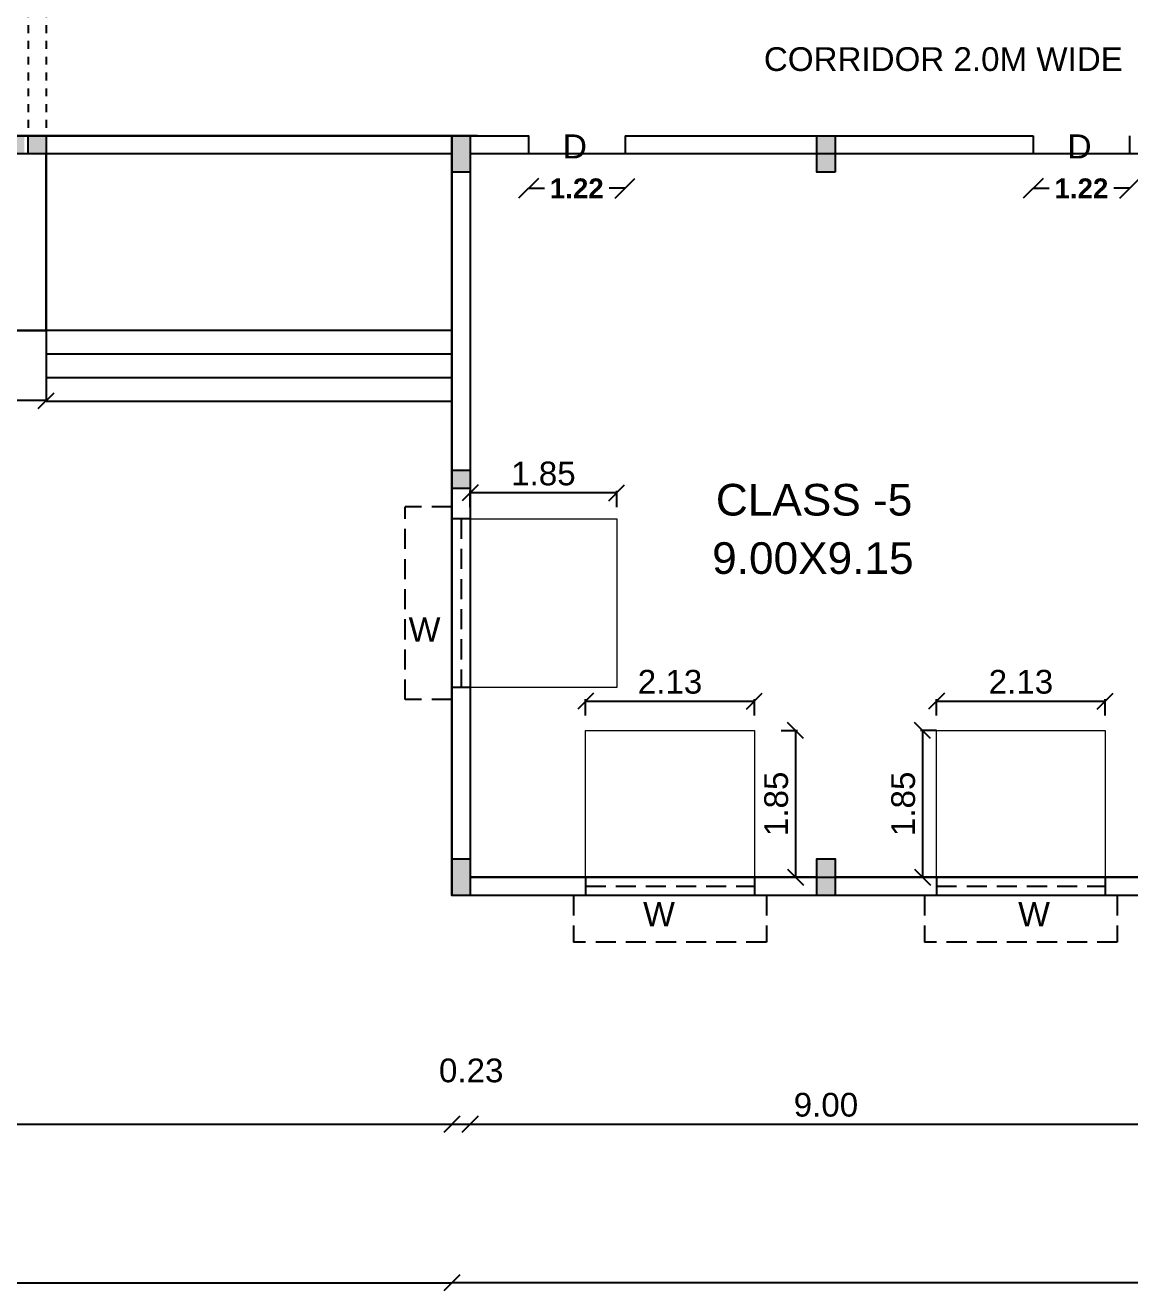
# Model space of a CAD drawing. Header units: metres. Extents: x -7227 to 737, y -45 to 4679.
# Drawn here: x 604.25 to 618.22, y -10.03 to 5.98 of the extents above; entities that cross this region are included whole.
import ezdxf

# ---------------------------------------------------------------- set-up
doc = ezdxf.new("R2010")
doc.units = ezdxf.units.M
doc.header["$LTSCALE"] = 0.2
doc.header["$MEASUREMENT"] = 0
doc.linetypes.add('DASHED2', pattern=[0.375, 0.25, -0.125])
doc.linetypes.add('HIDDEN', pattern=[9.525, 6.35, -3.175])
for name, color, linetype, lineweight in [('BLK_1_DA_RAMP_1', 1, 'Continuous', 0), ('BLK_1_FLR_0_ROOM_5_LIGHT_VENTILATION_1', 7, 'Continuous', 0), ('line', 7, 'Continuous', 25)]:
    doc.layers.add(name, color=color, linetype=linetype, lineweight=lineweight)
for name, color, linetype in [('BLK_1_FLR_0_BLT_UP_AREA', 26, 'Continuous'), ('BLK_1_FLR_0_CARPET_AREA', 10, 'Continuous'), ('BLK_1_FLR_0_EXIT_WIDTH_DOOR', 1, 'Continuous'), ('BLK_1_FLR_0_REGULAR_ROOM_5', 117, 'Continuous')]:
    doc.layers.add(name, color=color, linetype=linetype)
doc.styles.add('ld', font='arial.ttf', dxfattribs={"height": 0.3})
doc.styles.get("Standard").update_dxf_attribs({"font": 'arial.ttf', "height": 0.3})
doc.styles.add('style 1', font='arialbd.ttf', dxfattribs={"height": 0.25})
doc.styles.add('style2', font='arial.ttf', dxfattribs={"height": 60})
doc.dimstyles.new('11', dxfattribs={"dimtxt": 0.25, "dimasz": 0.25, "dimexe": 0.18, "dimexo": 0.0625, "dimgap": 0.09, "dimtad": 0, "dimzin": 0, "dimdsep": 46, "dimtxsty": 'style 1', "dimblk": 'OBLIQUE', "dimcen": 0, "dimse1": 1, "dimse2": 1, "dimadec": 0, "dimazin": 0, "dimtfac": 1, "dimtdec": 4, "dimtofl": 0, "dimtmove": 0, "dimatfit": 3, "dimfxl": 0, "dimtolj": 1, "dimtzin": 0, "dimarcsym": 0})
doc.dimstyles.new('DCR', dxfattribs={"dimtxt": 0.3, "dimasz": 0.2, "dimexe": 0.025, "dimexo": 0, "dimgap": 0.09, "dimtad": 1, "dimzin": 0, "dimdsep": 46, "dimtxsty": 'Standard', "dimblk": 'OBLIQUE', "dimcen": 0.09, "dimadec": 0, "dimazin": 0, "dimtfac": 1, "dimtofl": 0, "dimtmove": 0, "dimatfit": 3, "dimfxl": 0, "dimtolj": 1, "dimtzin": 0, "dimarcsym": 0})

# ---------------------------------------------------------------- blocks, each defined once
blk = doc.blocks.new('_OBLIQUE')
at = {"layer": 'line', "color": 0, "linetype": 'ByBlock', "lineweight": -2}
blk.add_line((-0.5, -0.5), (0.5, 0.5), dxfattribs=at)
blk = doc.blocks.new('*D120')
at = {"color": 0, "lineweight": -2}
blk.add_line((628.336, -9.926), (609.646, -9.926), dxfattribs=at)
at = {"layer": 'Defpoints', "color": 0}
for p in [(609.646, -5.027), (628.336, -5.027), (609.646, -9.926)]:
    blk.add_point(p, dxfattribs=at)
at = {"color": 0, "lineweight": -2, "xscale": 0.2, "yscale": 0.2, "zscale": 0.2, "rotation": 180}
blk.add_blockref('_OBLIQUE', (609.646, -9.926), dxfattribs=at)
at = {"color": 0, "lineweight": -2, "xscale": 0.2, "yscale": 0.2, "zscale": 0.2}
blk.add_blockref('_OBLIQUE', (628.336, -9.926), dxfattribs=at)
at = {"color": 0, "insert": (618.991, -9.683), "char_height": 0.3, "attachment_point": 5}
blk.add_mtext('\\A1;18.69', dxfattribs=at)
blk = doc.blocks.new('*D121')
at = {"color": 0, "lineweight": -2}
blk.add_line((594.946, -9.926), (609.646, -9.926), dxfattribs=at)
at = {"layer": 'Defpoints', "color": 0}
for p in [(594.946, -5.027), (609.646, -5.027), (609.646, -9.926)]:
    blk.add_point(p, dxfattribs=at)
at = {"color": 0, "lineweight": -2, "xscale": 0.2, "yscale": 0.2, "zscale": 0.2, "rotation": 180}
blk.add_blockref('_OBLIQUE', (594.946, -9.926), dxfattribs=at)
at = {"color": 0, "lineweight": -2, "xscale": 0.2, "yscale": 0.2, "zscale": 0.2}
blk.add_blockref('_OBLIQUE', (609.646, -9.926), dxfattribs=at)
at = {"color": 0, "insert": (602.296, -9.683), "char_height": 0.3, "attachment_point": 5}
blk.add_mtext('\\A1;14.70', dxfattribs=at)
blk = doc.blocks.new('*D145')
at = {"color": 0, "lineweight": -2}
blk.add_line((594.946, -7.921), (609.646, -7.921), dxfattribs=at)
at = {"layer": 'Defpoints', "color": 0}
for p in [(594.946, -5.027), (609.646, -5.027), (609.646, -7.921)]:
    blk.add_point(p, dxfattribs=at)
at = {"color": 0, "lineweight": -2, "xscale": 0.2, "yscale": 0.2, "zscale": 0.2, "rotation": 180}
blk.add_blockref('_OBLIQUE', (594.946, -7.921), dxfattribs=at)
at = {"color": 0, "lineweight": -2, "xscale": 0.2, "yscale": 0.2, "zscale": 0.2}
blk.add_blockref('_OBLIQUE', (609.646, -7.921), dxfattribs=at)
at = {"color": 0, "insert": (602.296, -7.677), "char_height": 0.3, "attachment_point": 5}
blk.add_mtext('\\A1;14.70', dxfattribs=at)
blk = doc.blocks.new('*D146')
at = {"color": 0, "lineweight": -2}
blk.add_line((609.876, -7.921), (618.876, -7.921), dxfattribs=at)
at = {"layer": 'Defpoints', "color": 0}
for p in [(609.876, -4.797), (618.876, -4.797), (618.876, -7.921)]:
    blk.add_point(p, dxfattribs=at)
at = {"color": 0, "lineweight": -2, "xscale": 0.2, "yscale": 0.2, "zscale": 0.2, "rotation": 180}
blk.add_blockref('_OBLIQUE', (609.876, -7.921), dxfattribs=at)
at = {"color": 0, "lineweight": -2, "xscale": 0.2, "yscale": 0.2, "zscale": 0.2}
blk.add_blockref('_OBLIQUE', (618.876, -7.921), dxfattribs=at)
at = {"color": 0, "insert": (614.376, -7.677), "char_height": 0.3, "attachment_point": 5}
blk.add_mtext('\\A1;9.00', dxfattribs=at)
blk = doc.blocks.new('*D153')
at = {"color": 0, "lineweight": -2}
blk.add_line((609.646, -7.921), (609.876, -7.921), dxfattribs=at)
at = {"layer": 'Defpoints', "color": 0}
for p in [(609.646, -4.797), (609.876, -4.797), (609.876, -7.921)]:
    blk.add_point(p, dxfattribs=at)
at = {"color": 0, "lineweight": -2, "xscale": 0.2, "yscale": 0.2, "zscale": 0.2, "rotation": 180}
blk.add_blockref('_OBLIQUE', (609.646, -7.921), dxfattribs=at)
at = {"color": 0, "lineweight": -2, "xscale": 0.2, "yscale": 0.2, "zscale": 0.2}
blk.add_blockref('_OBLIQUE', (609.876, -7.921), dxfattribs=at)
at = {"color": 0, "insert": (609.89, -7.243), "char_height": 0.3, "attachment_point": 5}
blk.add_mtext('\\A1;0.23', dxfattribs=at)
blk = doc.blocks.new('*D182')
at = {"color": 0, "lineweight": -2}
blk.add_line((604.515, 1.229), (596.915, 1.229), dxfattribs=at)
at = {"layer": 'Defpoints', "color": 0}
for p in [(596.915, 2.118), (604.515, 2.118), (596.915, 1.229)]:
    blk.add_point(p, dxfattribs=at)
at = {"color": 0, "lineweight": -2, "xscale": 0.2, "yscale": 0.2, "zscale": 0.2, "rotation": 180}
blk.add_blockref('_OBLIQUE', (596.915, 1.229), dxfattribs=at)
at = {"color": 0, "lineweight": -2, "xscale": 0.2, "yscale": 0.2, "zscale": 0.2}
blk.add_blockref('_OBLIQUE', (604.515, 1.229), dxfattribs=at)
at = {"color": 0, "insert": (600.715, 1.472), "char_height": 0.3, "attachment_point": 5}
blk.add_mtext('\\A1;7.60', dxfattribs=at)
blk = doc.blocks.new('*D292')
at = {"color": 0, "linetype": 'HIDDEN', "lineweight": -2}
for p, q in [((611.337, -2.752), (611.337, -2.547)), ((613.471, -2.752), (613.471, -2.547))]:
    blk.add_line(p, q, dxfattribs=at)
at = {"color": 0, "lineweight": -2}
blk.add_line((611.337, -2.572), (613.471, -2.572), dxfattribs=at)
at = {"layer": 'Defpoints', "color": 0}
for p in [(613.471, -2.572), (611.337, -2.943), (613.471, -2.943)]:
    blk.add_point(p, dxfattribs=at)
at = {"color": 0, "lineweight": -2, "xscale": 0.2, "yscale": 0.2, "zscale": 0.2, "rotation": 180}
blk.add_blockref('_OBLIQUE', (611.337, -2.572), dxfattribs=at)
at = {"color": 0, "lineweight": -2, "xscale": 0.2, "yscale": 0.2, "zscale": 0.2}
blk.add_blockref('_OBLIQUE', (613.471, -2.572), dxfattribs=at)
at = {"color": 0, "insert": (612.404, -2.328), "char_height": 0.3, "attachment_point": 5}
blk.add_mtext('\\A1;2.13', dxfattribs=at)
blk = doc.blocks.new('*D293')
at = {"color": 0, "linetype": 'HIDDEN', "lineweight": -2}
for p, q in [((613.811, -2.943), (614.016, -2.943)), ((613.811, -4.797), (614.016, -4.797))]:
    blk.add_line(p, q, dxfattribs=at)
at = {"color": 0, "lineweight": -2}
blk.add_line((613.991, -2.943), (613.991, -4.797), dxfattribs=at)
at = {"layer": 'Defpoints', "color": 0}
for p in [(611.337, -2.943), (611.337, -4.797), (613.991, -4.797)]:
    blk.add_point(p, dxfattribs=at)
at = {"color": 0, "lineweight": -2, "xscale": 0.2, "yscale": 0.2, "zscale": 0.2}
for p, rotation in [((613.991, -2.943), 90), ((613.991, -4.797), 270)]:
    blk.add_blockref('_OBLIQUE', p, dxfattribs=dict(at, rotation=rotation))
at = {"color": 0, "insert": (613.748, -3.87), "char_height": 0.3, "attachment_point": 5, "rotation": 90}
blk.add_mtext('\\A1;1.85', dxfattribs=at)
blk = doc.blocks.new('*D294')
at = {"color": 0, "linetype": 'HIDDEN', "lineweight": -2}
for p, q in [((615.775, -2.752), (615.775, -2.547)), ((617.908, -2.752), (617.908, -2.547))]:
    blk.add_line(p, q, dxfattribs=at)
at = {"color": 0, "lineweight": -2}
blk.add_line((615.775, -2.572), (617.908, -2.572), dxfattribs=at)
at = {"layer": 'Defpoints', "color": 0}
for p in [(617.908, -2.572), (615.775, -2.943), (617.908, -2.943)]:
    blk.add_point(p, dxfattribs=at)
at = {"color": 0, "lineweight": -2, "xscale": 0.2, "yscale": 0.2, "zscale": 0.2, "rotation": 180}
blk.add_blockref('_OBLIQUE', (615.775, -2.572), dxfattribs=at)
at = {"color": 0, "lineweight": -2, "xscale": 0.2, "yscale": 0.2, "zscale": 0.2}
blk.add_blockref('_OBLIQUE', (617.908, -2.572), dxfattribs=at)
at = {"color": 0, "insert": (616.842, -2.328), "char_height": 0.3, "attachment_point": 5}
blk.add_mtext('\\A1;2.13', dxfattribs=at)
blk = doc.blocks.new('*D295')
at = {"color": 0, "linetype": 'HIDDEN', "lineweight": -2}
for p, q in [((615.775, -2.943), (615.573, -2.943)), ((615.775, -4.797), (615.573, -4.797))]:
    blk.add_line(p, q, dxfattribs=at)
at = {"color": 0, "lineweight": -2}
blk.add_line((615.598, -2.943), (615.598, -4.797), dxfattribs=at)
at = {"layer": 'Defpoints', "color": 0}
for p in [(615.775, -2.943), (615.598, -4.797), (615.775, -4.797)]:
    blk.add_point(p, dxfattribs=at)
at = {"color": 0, "lineweight": -2, "xscale": 0.2, "yscale": 0.2, "zscale": 0.2}
for p, rotation in [((615.598, -2.943), 90), ((615.598, -4.797), 270)]:
    blk.add_blockref('_OBLIQUE', p, dxfattribs=dict(at, rotation=rotation))
at = {"color": 0, "insert": (615.354, -3.87), "char_height": 0.3, "attachment_point": 5, "rotation": 90}
blk.add_mtext('\\A1;1.85', dxfattribs=at)
blk = doc.blocks.new('*D296')
at = {"color": 0, "linetype": 'HIDDEN', "lineweight": -2}
for p, q in [((609.876, -0.117), (609.876, 0.088)), ((611.73, -0.117), (611.73, 0.088))]:
    blk.add_line(p, q, dxfattribs=at)
at = {"color": 0, "lineweight": -2}
blk.add_line((611.73, 0.063), (609.876, 0.063), dxfattribs=at)
at = {"layer": 'Defpoints', "color": 0}
for p in [(609.876, 0.063), (609.876, -0.266), (611.73, -0.266)]:
    blk.add_point(p, dxfattribs=at)
at = {"color": 0, "lineweight": -2, "xscale": 0.2, "yscale": 0.2, "zscale": 0.2, "rotation": 180}
blk.add_blockref('_OBLIQUE', (609.876, 0.063), dxfattribs=at)
at = {"color": 0, "lineweight": -2, "xscale": 0.2, "yscale": 0.2, "zscale": 0.2}
blk.add_blockref('_OBLIQUE', (611.73, 0.063), dxfattribs=at)
at = {"color": 0, "insert": (610.803, 0.306), "char_height": 0.3, "attachment_point": 5}
blk.add_mtext('\\A1;1.85', dxfattribs=at)
blk = doc.blocks.new('*D311')
at = {"layer": 'BLK_1_FLR_0_EXIT_WIDTH_DOOR', "color": 2, "lineweight": -2}
for p, q in [((616.997, 3.914), (617.2, 3.914)), ((618.217, 3.914), (618.015, 3.914))]:
    blk.add_line(p, q, dxfattribs=at)
at = {"layer": 'Defpoints', "color": 0}
for p in [(616.997, 4.348), (618.217, 4.348), (618.217, 3.914)]:
    blk.add_point(p, dxfattribs=at)
at = {"layer": 'BLK_1_FLR_0_EXIT_WIDTH_DOOR', "color": 2, "lineweight": -2, "xscale": 0.25, "yscale": 0.25, "zscale": 0.25, "rotation": 180}
blk.add_blockref('_OBLIQUE', (616.997, 3.914), dxfattribs=at)
at = {"layer": 'BLK_1_FLR_0_EXIT_WIDTH_DOOR', "color": 2, "lineweight": -2, "xscale": 0.25, "yscale": 0.25, "zscale": 0.25}
blk.add_blockref('_OBLIQUE', (618.217, 3.914), dxfattribs=at)
at = {"layer": 'BLK_1_FLR_0_EXIT_WIDTH_DOOR', "color": 2, "lineweight": 20, "insert": (617.607, 3.914), "char_height": 0.25, "attachment_point": 5, "style": 'style 1'}
blk.add_mtext('\\A1;1.22', dxfattribs=at)
blk = doc.blocks.new('*D312')
at = {"layer": 'BLK_1_FLR_0_EXIT_WIDTH_DOOR', "color": 2, "lineweight": -2}
for p, q in [((610.615, 3.914), (610.818, 3.914)), ((611.835, 3.914), (611.633, 3.914))]:
    blk.add_line(p, q, dxfattribs=at)
at = {"layer": 'Defpoints', "color": 0}
for p in [(610.615, 4.348), (611.835, 4.348), (611.835, 3.914)]:
    blk.add_point(p, dxfattribs=at)
at = {"layer": 'BLK_1_FLR_0_EXIT_WIDTH_DOOR', "color": 2, "lineweight": -2, "xscale": 0.25, "yscale": 0.25, "zscale": 0.25, "rotation": 180}
blk.add_blockref('_OBLIQUE', (610.615, 3.914), dxfattribs=at)
at = {"layer": 'BLK_1_FLR_0_EXIT_WIDTH_DOOR', "color": 2, "lineweight": -2, "xscale": 0.25, "yscale": 0.25, "zscale": 0.25}
blk.add_blockref('_OBLIQUE', (611.835, 3.914), dxfattribs=at)
at = {"layer": 'BLK_1_FLR_0_EXIT_WIDTH_DOOR', "color": 2, "lineweight": 20, "insert": (611.225, 3.914), "char_height": 0.25, "attachment_point": 5, "style": 'style 1'}
blk.add_mtext('\\A1;1.22', dxfattribs=at)

msp = doc.modelspace()

# ---------------------------------------------------------------- hatches: boundary and pattern name
h = msp.add_hatch(color=256)
h.dxf.hatch_style = 1
h.paths.add_polyline_path([(577.846, 14.665), (577.616, 14.665), (577.616, 14.205), (577.846, 14.205)])
h.paths.add_polyline_path([(585.576, 14.665), (585.346, 14.665), (585.346, 14.205), (585.576, 14.205)])
h.paths.add_polyline_path([(577.846, 7.038), (577.616, 7.038), (577.616, 6.578), (577.846, 6.578)])
h.paths.add_polyline_path([(585.346, 6.578), (585.576, 6.578), (585.576, 7.038), (585.346, 7.038)])
h.paths.add_polyline_path([(594.716, 14.205), (594.946, 14.205), (594.946, 14.665), (594.716, 14.665)])
h.paths.add_polyline_path([(594.946, 7.038), (594.716, 7.038), (594.716, 6.578), (594.946, 6.578)])
h.paths.add_polyline_path([(604.24, 14.665), (604.01, 14.665), (604.01, 14.205), (604.24, 14.205)])
h.paths.add_polyline_path([(604.515, 14.665), (604.285, 14.665), (604.285, 14.205), (604.515, 14.205)])
h.paths.add_polyline_path([(604.285, 6.578), (604.515, 6.578), (604.515, 7.038), (604.285, 7.038)])
h.paths.add_polyline_path([(604.01, 6.578), (604.24, 6.578), (604.24, 7.038), (604.01, 7.038)])
h.paths.add_polyline_path([(609.876, 14.665), (609.646, 14.665), (609.646, 14.205), (609.876, 14.205)])
h.paths.add_polyline_path([(609.876, 7.038), (609.646, 7.038), (609.646, 6.578), (609.876, 6.578)])
h.paths.add_polyline_path([(614.491, 7.038), (614.261, 7.038), (614.261, 6.578), (614.491, 6.578)])
h.paths.add_polyline_path([(614.491, 14.665), (614.261, 14.665), (614.261, 14.205), (614.491, 14.205)])
h.paths.add_polyline_path([(618.876, 14.205), (619.106, 14.205), (619.106, 14.665), (618.876, 14.665)])
h.paths.add_polyline_path([(618.876, 6.578), (619.106, 6.578), (619.106, 7.038), (618.876, 7.038)])
h.paths.add_polyline_path([(628.106, 6.578), (628.336, 6.578), (628.336, 7.038), (628.106, 7.038)])
h.paths.add_polyline_path([(623.491, 6.578), (623.721, 6.578), (623.721, 7.038), (623.491, 7.038)])
h.paths.add_polyline_path([(628.336, 14.665), (628.106, 14.665), (628.106, 14.205), (628.336, 14.205)])
h.paths.add_polyline_path([(623.721, 14.665), (623.491, 14.665), (623.491, 14.205), (623.721, 14.205)])
h.paths.add_polyline_path([(628.106, 4.118), (628.336, 4.118), (628.336, 4.578), (628.106, 4.578)])
h.paths.add_polyline_path([(619.106, -4.567), (618.876, -4.567), (618.876, -5.027), (619.106, -5.027)])
h.paths.add_polyline_path([(619.106, 4.578), (618.876, 4.578), (618.876, 4.118), (619.106, 4.118)])
h.paths.add_polyline_path([(609.876, 4.578), (609.646, 4.578), (609.646, 4.118), (609.876, 4.118)])
h.paths.add_polyline_path([(609.876, -4.567), (609.646, -4.567), (609.646, -5.027), (609.876, -5.027)])
h.paths.add_polyline_path([(594.716, 4.118), (594.946, 4.118), (594.946, 4.578), (594.716, 4.578)])
h.paths.add_polyline_path([(594.716, -5.027), (594.946, -5.027), (594.946, -4.567), (594.716, -4.567)])
h.paths.add_polyline_path([(585.576, -4.567), (585.346, -4.567), (585.346, -5.027), (585.576, -5.027)])
h.paths.add_polyline_path([(585.346, 4.118), (585.576, 4.118), (585.576, 4.578), (585.346, 4.578)])
h.paths.add_polyline_path([(577.846, 4.578), (577.616, 4.578), (577.616, 4.118), (577.846, 4.118)])
h.paths.add_polyline_path([(577.846, -4.567), (577.616, -4.567), (577.616, -5.027), (577.846, -5.027)])
h = msp.add_hatch(color=256)
h.dxf.hatch_style = 1
h.paths.add_polyline_path([(604.515, 4.348), (604.515, 4.578), (604.285, 4.578), (604.285, 4.348)])
h.paths.add_polyline_path([(604.01, 4.348), (604.24, 4.348), (604.24, 4.578), (604.01, 4.578)])
h = msp.add_hatch(color=256)
h.dxf.hatch_style = 1
h.paths.add_polyline_path([(614.491, -4.567), (614.261, -4.567), (614.261, -5.027), (614.491, -5.027)])
h.paths.add_polyline_path([(614.491, 4.578), (614.261, 4.578), (614.261, 4.118), (614.491, 4.118)])
h.paths.add_polyline_path([(675.898, -4.567), (675.668, -4.567), (675.668, -5.027), (675.898, -5.027)])
h.paths.add_polyline_path([(675.898, 4.578), (675.668, 4.578), (675.668, 4.118), (675.898, 4.118)])
h = msp.add_hatch(color=256)
h.dxf.hatch_style = 1
h.paths.add_polyline_path([(609.876, 0.348), (609.646, 0.348), (609.646, 0.118), (609.876, 0.118)])

# ---------------------------------------------------------------- linework, layer by layer
at = {"linetype": 'DASHED2'}
for p, q in [((604.285, 6.578), (604.285, 4.578)), ((604.515, 6.578), (604.515, 4.578))]:
    msp.add_line(p, q, dxfattribs=at)
for p, q in [((609.969, 4.578), (593.083, 4.578)), ((604.515, 4.578), (604.515, 2.118)), ((609.646, 4.578), (609.646, -5.027)), ((609.969, 4.578), (610.615, 4.578)), ((610.615, 4.578), (610.615, 4.348)), ((611.835, 4.578), (616.997, 4.578)), ((611.835, 4.578), (611.835, 4.348)), ((611.835, 4.578), (611.835, 4.348)), ((616.997, 4.578), (616.997, 4.348)), ((618.217, 4.578), (618.217, 4.348)), ((610.615, 4.348), (609.876, 4.348)), ((609.876, 4.348), (609.876, -4.797)), ((614.261, 4.348), (611.835, 4.348)), ((616.997, 4.348), (614.491, 4.348)), ((604.515, 2.118), (596.915, 2.118)), ((609.646, 2.118), (604.515, 2.118)), ((604.515, 2.118), (604.515, 1.218)), ((609.646, 1.818), (604.515, 1.818)), ((609.646, 1.518), (604.515, 1.518)), ((609.646, 1.218), (604.515, 1.218)), ((609.876, -0.265), (609.646, -0.265)), ((609.646, -1.162), (609.646, -2.062)), ((609.876, -2.399), (609.646, -2.399)), ((614.261, -4.797), (609.876, -4.797)), ((611.337, -4.797), (611.337, -5.026)), ((613.471, -4.797), (613.471, -5.026)), ((618.876, -4.797), (614.491, -4.797)), ((615.775, -4.797), (615.775, -5.026)), ((617.908, -4.797), (617.908, -5.026)), ((628.336, -5.027), (609.646, -5.027))]:
    msp.add_line(p, q)
at = {"linetype": 'HIDDEN', "ltscale": 0.2}
for p, q in [((609.644, -0.113), (609.055, -0.113)), ((609.055, -2.552), (609.055, -0.113)), ((609.644, -2.552), (609.055, -2.552)), ((611.185, -5.027), (611.185, -5.617)), ((613.623, -5.027), (613.623, -5.617)), ((615.622, -5.027), (615.622, -5.617)), ((618.061, -5.027), (618.061, -5.617)), ((613.623, -5.617), (611.185, -5.617)), ((618.061, -5.617), (615.622, -5.617))]:
    msp.add_line(p, q, dxfattribs=at)
at = {"color": 4, "linetype": 'HIDDEN', "ltscale": 0.2}
for p, q in [((609.761, -0.265), (609.761, -2.399)), ((611.337, -4.912), (613.471, -4.912)), ((615.775, -4.912), (617.908, -4.912))]:
    msp.add_line(p, q, dxfattribs=at)
for points in [[(628.336, 14.662), (628.336, -5.027), (609.646, -5.027), (609.646, 4.348), (594.946, 4.348), (594.946, -5.027), (577.616, -5.027), (577.616, 14.662), (628.336, 14.662)], [(604.515, 4.348), (604.285, 4.348), (604.285, 4.578), (604.515, 4.578)], [(609.876, 4.118), (609.646, 4.118), (609.646, 4.578), (609.876, 4.578)], [(614.491, 4.118), (614.261, 4.118), (614.261, 4.578), (614.491, 4.578)], [(596.915, 2.118), (604.515, 2.118), (604.515, 4.348), (596.915, 4.348)], [(609.876, 0.118), (609.646, 0.118), (609.646, 0.348), (609.876, 0.348)], [(609.876, -5.027), (609.646, -5.027), (609.646, -4.567), (609.876, -4.567)], [(614.491, -5.027), (614.261, -5.027), (614.261, -4.567), (614.491, -4.567)]]:
    msp.add_lwpolyline(points, close=True)
at = {"layer": 'BLK_1_DA_RAMP_1', "color": 1}
msp.add_lwpolyline([(604.515, 2.118), (595.393, 2.118), (595.393, 4.348), (604.515, 4.348)], close=True, dxfattribs=at)
at = {"layer": 'BLK_1_FLR_0_BLT_UP_AREA', "color": 27}
msp.add_lwpolyline([(628.336, 14.662), (628.336, -5.027), (609.646, -5.027), (609.646, 4.348), (594.946, 4.348), (594.946, -5.027), (577.616, -5.027), (577.616, 14.662), (628.336, 14.662)], close=True, dxfattribs=at)
at = {"layer": 'BLK_1_FLR_0_CARPET_AREA', "color": 27}
msp.add_lwpolyline([(593.083, 4.578), (609.969, 4.578), (610.615, 4.578), (610.615, 4.348), (609.876, 4.348), (609.876, 4.118), (609.876, -4.797), (614.261, -4.797), (614.261, -4.567), (614.491, -4.567), (614.491, -4.797), (618.876, -4.797)], dxfattribs=at)
at = {"layer": 'BLK_1_FLR_0_REGULAR_ROOM_5', "color": 3, "linetype": 'Continuous'}
msp.add_lwpolyline([(618.876, 4.348), (609.876, 4.348), (609.876, -4.797), (618.876, -4.797)], close=True, dxfattribs=at)
at = {"layer": 'BLK_1_FLR_0_ROOM_5_LIGHT_VENTILATION_1', "color": 232}
for points in [[(611.73, -0.266), (611.73, -2.399), (609.876, -2.399), (609.876, -0.266)], [(611.337, -2.943), (613.471, -2.943), (613.471, -4.797), (611.337, -4.797)], [(615.775, -2.943), (617.908, -2.943), (617.908, -4.797), (615.775, -4.797)]]:
    msp.add_lwpolyline(points, close=True, dxfattribs=at)

# ---------------------------------------------------------------- texts
at = {"color": 1}
msp.add_text('CORRIDOR 2.0M WIDE', height=0.3, dxfattribs=at).set_placement((613.591, 5.398))
at = {"color": 7, "style": 'ld'}
for s, p in [('CLASS -5', (612.984, -0.224)), ('9.00X9.15', (612.937, -0.962))]:
    msp.add_text(s, height=0.4, dxfattribs=at).set_placement(p)
at = {"char_height": 0.305, "style": 'style2'}
for s, insert, attachment_point in [('D', (611.046, 4.596), 1), ('D', (617.428, 4.596), 1), ('W', (609.501, -1.513), 3), ('W', (612.466, -5.417), 9), ('W', (617.209, -5.417), 9)]:
    msp.add_mtext_dynamic_manual_height_columns(s, width=5.66297, gutter_width=7.621, heights=[0], dxfattribs=dict(at, insert=insert, attachment_point=attachment_point))

# ---------------------------------------------------------------- dimensions: what is measured, and where the dimension line sits
for base, p1, p2, picture, middle in [((596.915, 1.229), (604.515, 2.118), (596.915, 2.118), '*D182', (600.715, 1.472)), ((609.646, -9.926), (594.946, -5.027), (609.646, -5.027), '*D121', (602.296, -9.683)), ((609.646, -9.926), (628.336, -5.027), (609.646, -5.027), '*D120', (618.991, -9.683))]:
    dim = msp.add_linear_dim(base=base, p1=p1, p2=p2, dimstyle='DCR', override={"dimse1": 1, "dimse2": 1, "dimfxl": 1.25, "dimarcsym": 2})
    dim.commit()
    dim.dimension.update_dxf_attribs({"geometry": picture, "text_midpoint": middle})
at = {"color": 232}
for base, p1, p2, picture, middle in [((609.876, 0.063), (611.73, -0.266), (609.876, -0.266), '*D296', (610.803, 0.063)), ((613.471, -2.572), (611.337, -2.943), (613.471, -2.943), '*D292', (612.404, -2.572)), ((617.908, -2.572), (615.775, -2.943), (617.908, -2.943), '*D294', (616.842, -2.572))]:
    dim = msp.add_linear_dim(base=base, p1=p1, p2=p2, dimstyle='DCR', override={"dimfxl": 0.18, "dimarcsym": 2}, dxfattribs=at)
    dim.commit()
    dim.dimension.update_dxf_attribs({"geometry": picture, "text_midpoint": middle, "dimtype": 160})
for base, p1, p2, picture, middle in [((613.991, -4.797), (611.337, -2.943), (611.337, -4.797), '*D293', (613.991, -3.87)), ((615.598, -4.797), (615.775, -2.943), (615.775, -4.797), '*D295', (615.598, -3.87))]:
    dim = msp.add_linear_dim(base=base, p1=p1, p2=p2, angle=90, dimstyle='DCR', override={"dimfxl": 0.18, "dimarcsym": 2}, dxfattribs=at)
    dim.commit()
    dim.dimension.update_dxf_attribs({"geometry": picture, "text_midpoint": middle, "dimtype": 160})
dim = msp.add_linear_dim(base=(609.876, -7.921), p1=(609.646, -4.797), p2=(609.876, -4.797), angle=360, dimstyle='DCR', override={"dimse1": 1, "dimse2": 1, "dimtmove": 2, "dimfxl": 1.25, "dimarcsym": 2})
dim.commit()
dim.dimension.update_dxf_attribs({"geometry": '*D153', "text_midpoint": (609.89, -7.243), "dimtype": 161})
for p1, p2, distance, picture, middle in [((609.876, -4.797), (618.876, -4.797), -3.123, '*D146', (614.376, -7.677)), ((594.946, -5.027), (609.646, -5.027), -2.893, '*D145', (602.296, -7.677))]:
    dim = msp.add_aligned_dim(p1=p1, p2=p2, distance=distance, dimstyle='DCR', override={"dimse1": 1, "dimse2": 1, "dimfxl": 1.25, "dimarcsym": 2})
    dim.commit()
    dim.dimension.update_dxf_attribs({"geometry": picture, "text_midpoint": middle})
at = {"layer": 'BLK_1_FLR_0_EXIT_WIDTH_DOOR', "color": 2, "lineweight": 20}
for base, p1, p2, picture, middle in [((611.835, 3.914), (610.615, 4.348), (611.835, 4.348), '*D312', (611.225, 3.914)), ((618.217, 3.914), (616.997, 4.348), (618.217, 4.348), '*D311', (617.607, 3.914))]:
    dim = msp.add_linear_dim(base=base, p1=p1, p2=p2, dimstyle='11', override={"dimclrd": 2, "dimclrt": 2, "dimfxlon": 1}, dxfattribs=at)
    dim.commit()
    dim.dimension.update_dxf_attribs({"geometry": picture, "text_midpoint": middle})

doc.saveas('drawing.dxf')
